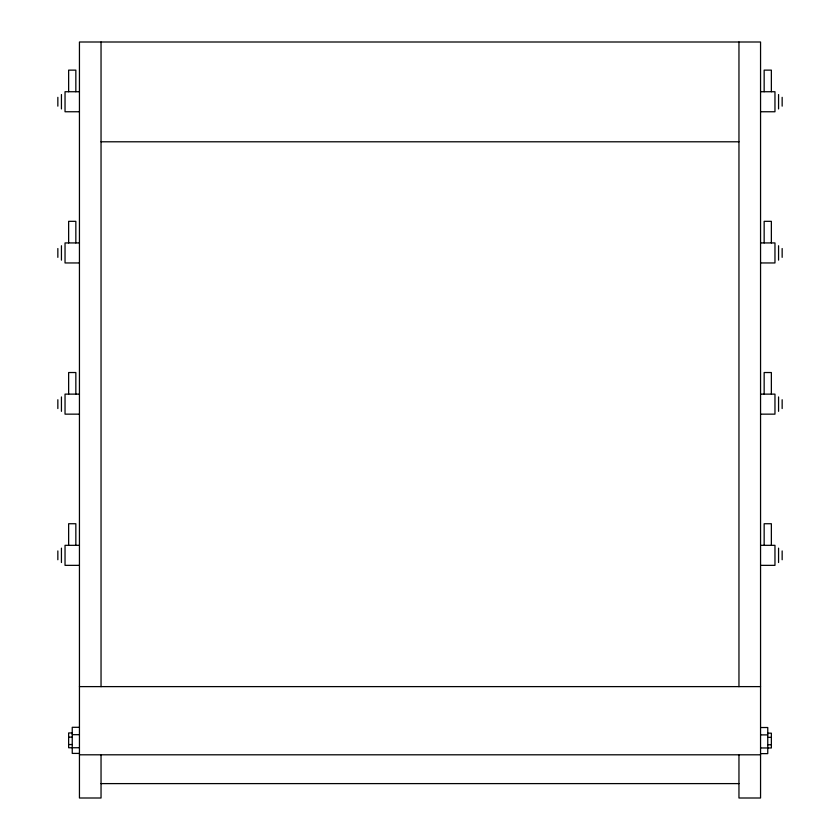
<?xml version="1.0" encoding="UTF-8"?>
<svg xmlns="http://www.w3.org/2000/svg" width="840" height="840" viewBox="0 0 840 840"><rect width="100%" height="100%" fill="white"/><g stroke="black" fill="none" stroke-linecap="round" stroke-linejoin="round"><path stroke-width="1.26" d="M79.443 91.728L65.037 91.728L65.037 111.752L79.443 111.752M760.557 91.728L774.963 91.728L774.963 111.752L760.557 111.752M101.042 141.792L738.958 141.792M79.443 242.928L65.037 242.928L65.037 262.952L79.443 262.952M760.557 242.928L774.963 242.928L774.963 262.952L760.557 262.952M79.443 394.128L65.037 394.128L65.037 414.151L79.443 414.151M760.557 394.128L774.963 394.128L774.963 414.151L760.557 414.151M79.443 545.328L65.037 545.328L65.037 565.351L79.443 565.351M760.557 545.328L774.963 545.328L774.963 565.351L760.557 565.351M79.443 686.616L760.557 686.616M79.443 727.303L72.24 727.303L72.24 753.407L79.443 753.407M760.557 727.524L767.76 727.524L767.76 753.627L760.557 753.627M72.24 732.952L68.639 732.952L68.639 747.758L79.443 747.736M767.76 733.173L771.361 733.173L771.361 747.978L760.557 747.957M72.24 734.675L79.443 734.675M760.557 734.895L767.76 734.895M68.639 737.131L72.24 737.131M767.76 737.352L771.361 737.352M68.639 744.545L72.24 744.545M767.76 744.755L771.361 744.755M79.443 754.803L760.557 754.803M101.042 783.605L738.958 783.605M782.155 97.325L782.155 106.155M782.155 248.525L782.155 257.355M782.155 399.725L782.155 408.555M782.155 550.925L782.155 559.755M778.565 94.542L778.565 108.938M778.565 245.742L778.565 260.137M778.565 396.942L778.565 411.338M778.565 548.142L778.565 562.538M771.361 91.728L771.361 70.13L764.159 70.13L764.159 91.728M771.361 242.928L771.361 221.329L764.159 221.329L764.159 242.928M771.361 394.128L771.361 372.53L764.159 372.53L764.159 394.128M771.361 545.328L771.361 523.73L764.159 523.73L764.159 545.328M738.958 42L738.958 686.669M738.958 754.803L738.958 798L760.557 798L760.557 42L79.443 42L79.443 798L101.042 798L101.042 754.803M101.042 42L101.042 686.669M75.842 91.728L75.842 70.13L68.639 70.13L68.639 91.728M75.842 242.928L75.842 221.329L68.639 221.329L68.639 242.928M75.842 394.128L75.842 372.53L68.639 372.53L68.639 394.128M75.842 545.328L75.842 523.73L68.639 523.73L68.639 545.328M61.435 94.542L61.435 108.938M61.435 245.742L61.435 260.137M61.435 396.942L61.435 411.338M61.435 548.142L61.435 562.538M57.845 97.325L57.845 106.155M57.845 248.525L57.845 257.355M57.845 399.725L57.845 408.555M57.845 550.925L57.845 559.755"/></g></svg>
